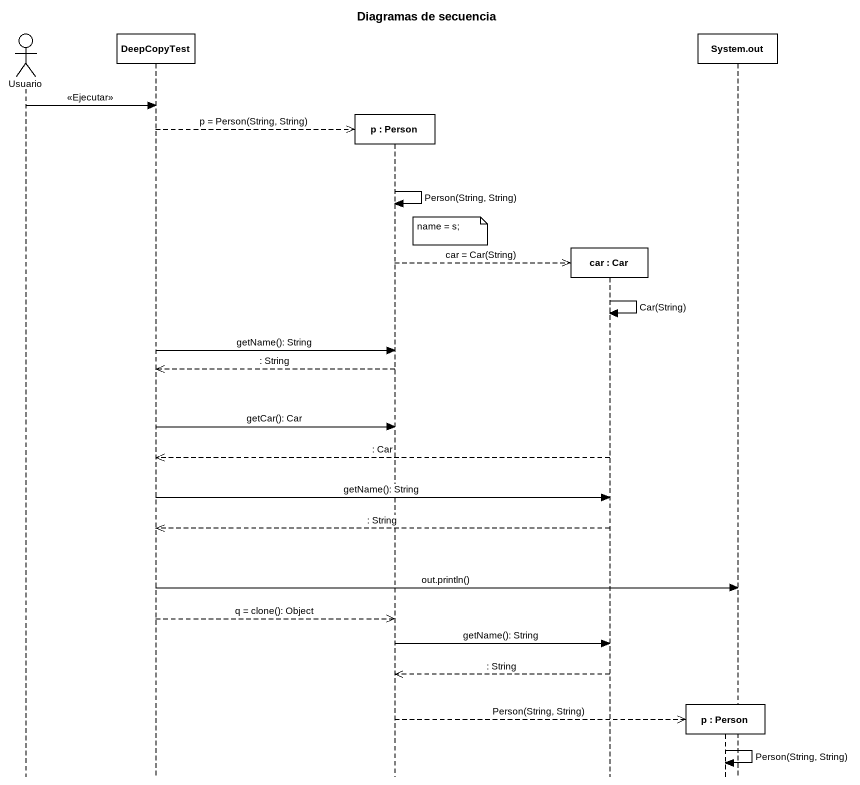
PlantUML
@startuml
title Diagramas de secuencia
hide footbox
actor Usuario
participant DeepCopyTest
participant "p : Person" as p
participant "car : Car" as car
participant "p : Person" as p_2
participant "System.out" as System_out

Usuario -> DeepCopyTest : <<Ejecutar>>
DeepCopyTest -->> p ** : p = Person(String, String)
p -> p : Person(String, String)
note right of p : name = s;
p -->> car ** : car = Car(String)
car -> car : Car(String)
DeepCopyTest -> p : getName(): String
p -->> DeepCopyTest : : String
DeepCopyTest -> p : getCar(): Car
car -->> DeepCopyTest : : Car
DeepCopyTest -> car : getName(): String
car -->> DeepCopyTest : : String
DeepCopyTest -> System_out : out.println()
DeepCopyTest -->> p : q = clone(): Object
p -> car : getName(): String
car -->> p : : String
p -->> p_2 ** : Person(String, String)
p_2 -> p_2 : Person(String, String)
@enduml
